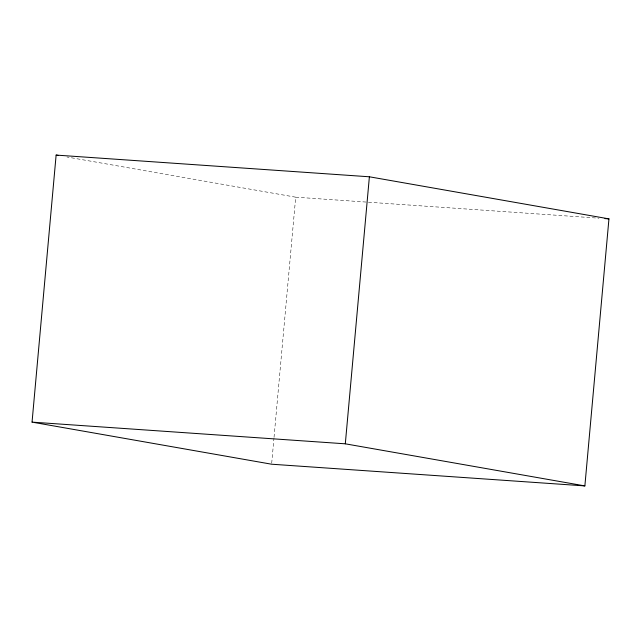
<?xml version="1.0" encoding="UTF-8"?>
<svg xmlns="http://www.w3.org/2000/svg" width="641" height="641" viewBox="0 0 641 641"><rect width="100%" height="100%" fill="white"/><g stroke="black" fill="none" stroke-linecap="round" stroke-linejoin="round"><path stroke-width="0.48" stroke-dasharray="3.21 2.4" d="M271.704 463.219L273.947 438.308M274.036 437.314L295.693 197.18L66.976 156.997M295.693 197.18L598.974 218.188"/><path stroke-width="0.96" d="M32.05 422.123L56.128 155.09L369.384 176.788L608.95 218.877L584.872 485.91L271.616 464.212L32.05 422.123L345.307 443.82L584.872 485.91M345.307 443.82L369.384 176.788M604.96 218.597L608.95 218.877M56.128 155.09L58.099 155.434"/></g></svg>
